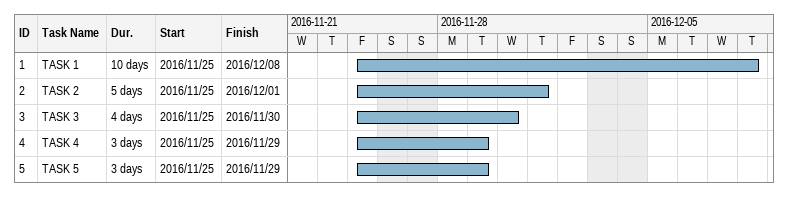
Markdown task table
| ID | Task | Duration | Start | Finish |
|---|---|---|---|---|
| 1 | TASK 1 | 10d | 2016-11-25 | 2016-12-08 |
| 2 | TASK 2 | 5d | 2016-11-25 | 2016-12-01 |
| 3 | TASK 3 | 4d | 2016-11-25 | 2016-11-30 |
| 4 | TASK 4 | 3d | 2016-11-25 | 2016-11-29 |
| 5 | TASK 5 | 3d | 2016-11-25 | 2016-11-29 |
